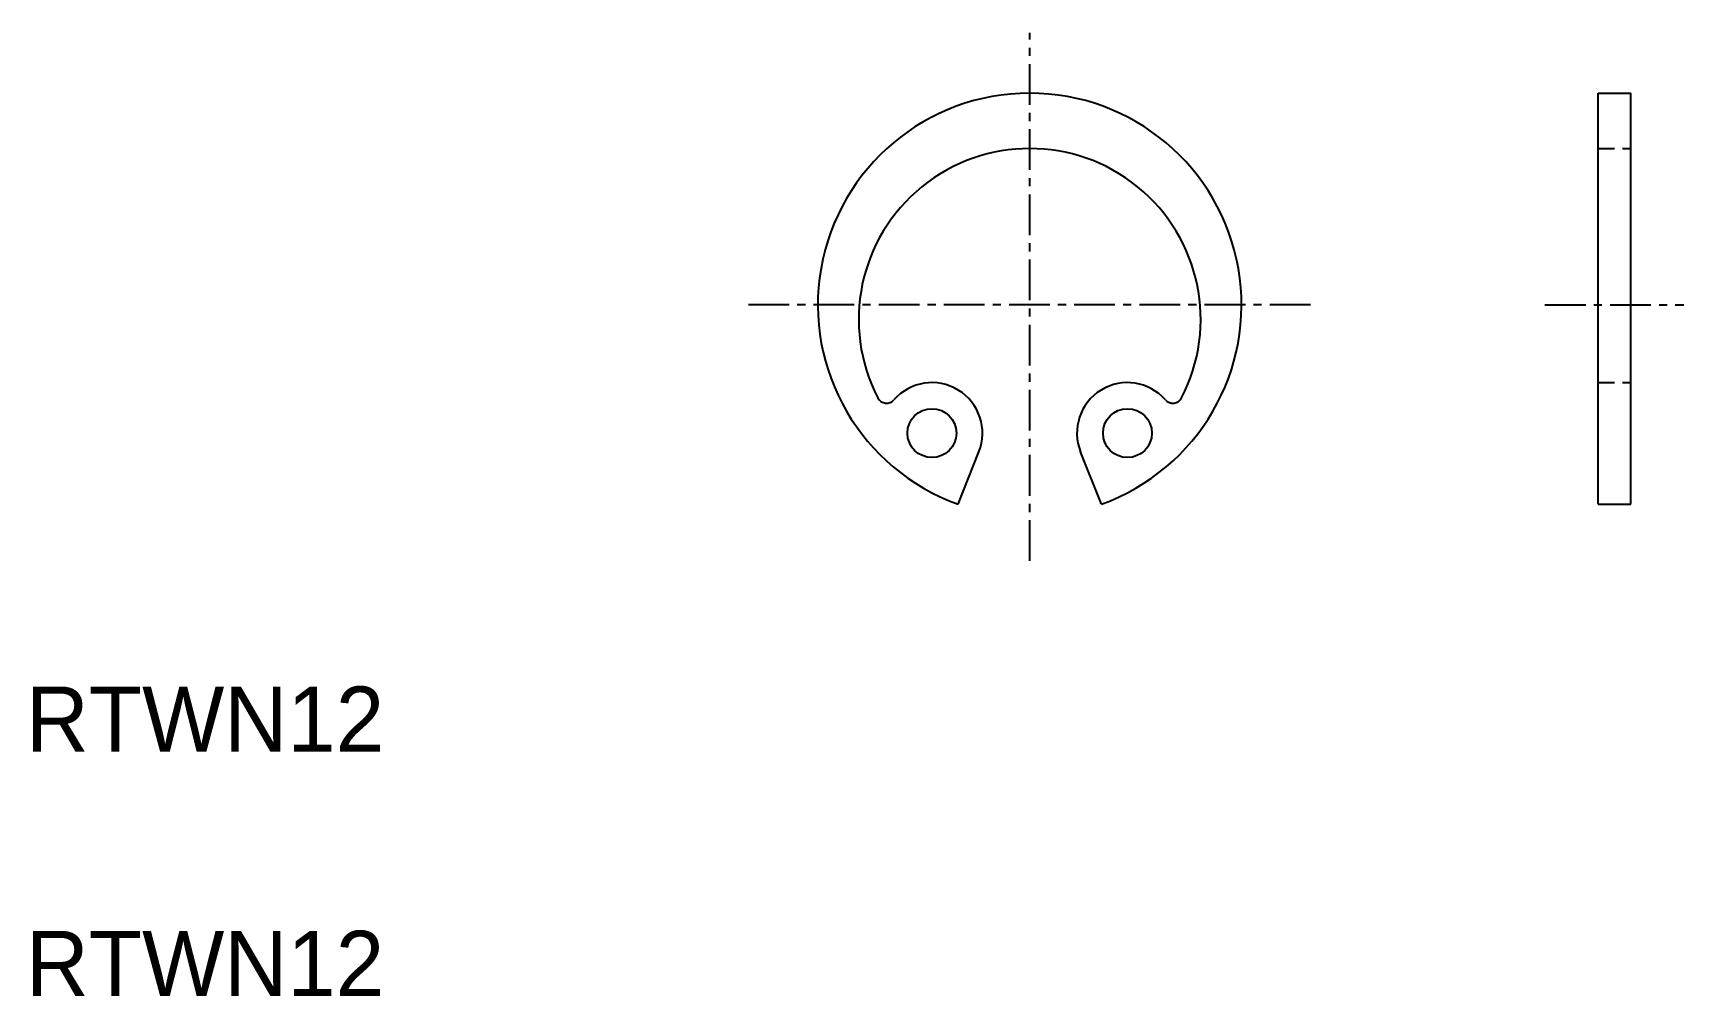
# Model space of a CAD drawing. Extents: x 5.2 to 55.9, y 5 to 34.6.
import ezdxf

# ---------------------------------------------------------------- set-up
doc = ezdxf.new("R2010")
doc.units = 0
doc.linetypes.add('CENTER', pattern=[2, 1.25, -0.25, 0.25, -0.25])
doc.linetypes.add('DASHED', pattern=[0.75, 0.5, -0.25])
doc.layers.get('0').update_dxf_attribs({"linetype": 'CONTINUOUS'})
doc.layers.add('CENTER', color=1, linetype='CENTER')

msp = doc.modelspace()

# ---------------------------------------------------------------- linework, layer by layer
at = {"color": 1, "linetype": 'CENTER'}
for p, q in [((35.801, 18.358), (35.801, 34.563)), ((44.418, 26.215), (26.967, 26.215))]:
    msp.add_line(p, q, dxfattribs=at)
at = {"color": 7, "linetype": 'CONTINUOUS'}
for p, q in [((53.243, 20.1), (53.243, 32.716)), ((53.243, 32.716), (54.243, 32.716)), ((54.243, 20.1), (54.243, 32.716)), ((33.601, 20.1), (34.241, 21.705)), ((38.001, 20.1), (37.362, 21.705)), ((53.243, 20.1), (54.243, 20.1))]:
    msp.add_line(p, q, dxfattribs=at)
at = {"color": 3, "linetype": 'DASHED'}
for p, q in [((53.243, 31.016), (54.243, 31.016)), ((53.243, 23.829), (54.243, 23.829))]:
    msp.add_line(p, q, dxfattribs=at)
at = {"color": 7, "linetype": 'CONTINUOUS'}
for centre in [(32.801, 22.279), (38.801, 22.279)]:
    msp.add_circle(centre, 0.75, dxfattribs=at)
for centre, radius, start, end in [((35.801, 26.216), 6.5, 289.7832, 250.2168), ((35.801, 25.77), 5.246, 332.6345, 207.3655), ((32.801, 22.279), 1.55, 338.267, 138.8105), ((38.801, 22.279), 1.55, 41.1895, 201.733), ((31.409, 23.497), 0.3, 207.3655, 318.8105), ((40.194, 23.497), 0.3, 221.1895, 332.6345)]:
    msp.add_arc(centre, radius, start, end, dxfattribs=at)
at = {"layer": 'CENTER', "color": 1, "linetype": 'CENTER'}
msp.add_line((51.61, 26.215), (55.876, 26.215), dxfattribs=at)

# ---------------------------------------------------------------- texts
for p in [(5, 12.5), (5, 5)]:
    msp.add_text('RTWN12', height=2).set_placement(p)

doc.saveas('drawing.dxf')
